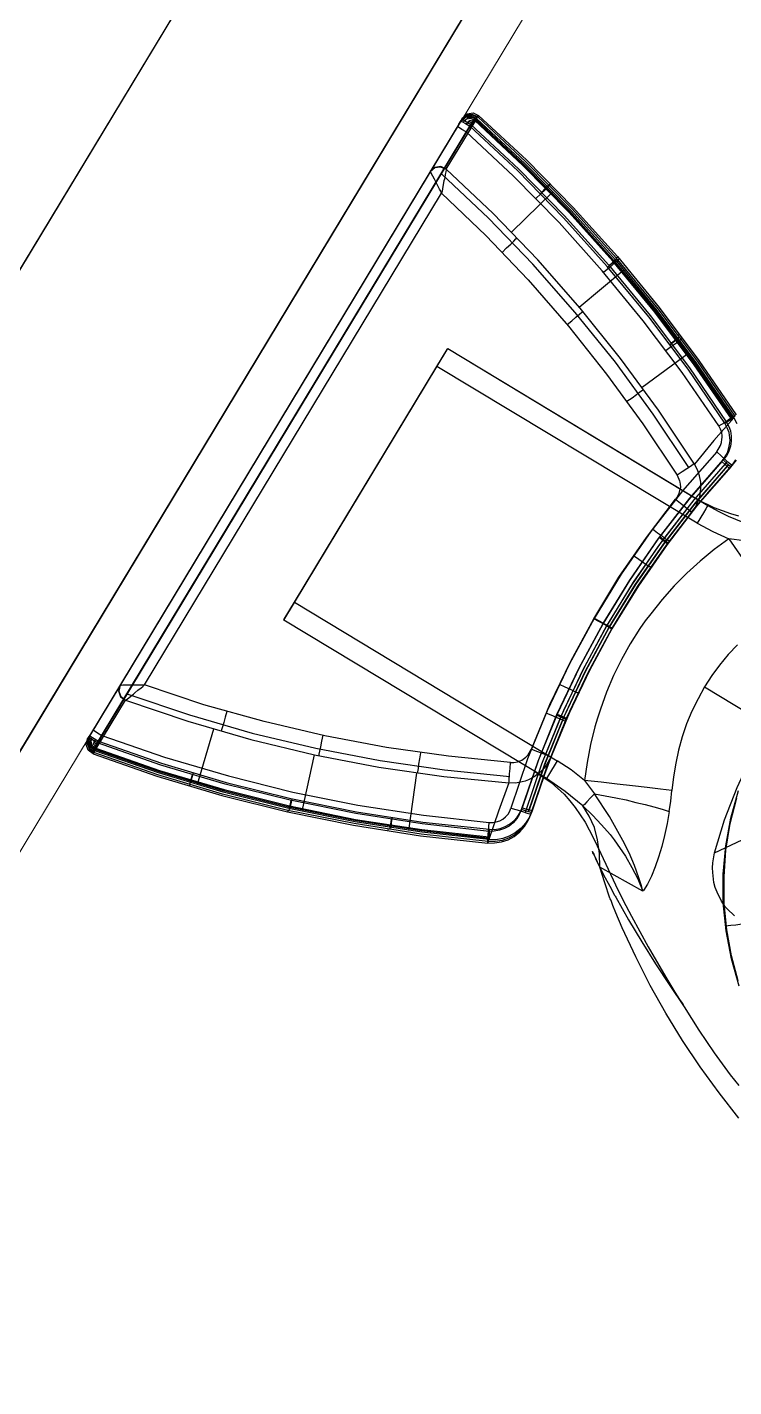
# Model space of a CAD drawing. Header units: centimetres. Extents: x 139057 to 200038, y 34824 to 80516.
# Drawn here: x 164662.9 to 164697, y 56677.5 to 56743.1 of the extents above; entities that cross this region are included whole.
import ezdxf

# ---------------------------------------------------------------- set-up
doc = ezdxf.new("R2010")
doc.units = ezdxf.units.CM
doc.header["$LTSCALE"] = 100
doc.linetypes.add('HIDDEN', pattern=[0.5, 0.25, -0.25])
doc.layers.add('410_STRUTTURE_001-AM_0', color=7, linetype='Continuous', lineweight=0)
doc.layers.add('437_RIVESTIMENTI_001-AM_0', color=13, linetype='Continuous', lineweight=0)
for name, color, linetype in [('_retini_strutture', 7, 'Continuous'), ('A-MCLS4-12', 61, 'Continuous'), ('A-SANITARI', 6, 'Continuous')]:
    doc.layers.add(name, color=color, linetype=linetype)

# ---------------------------------------------------------------- blocks, each defined once
blk = doc.blocks.new('hand')
at = {"layer": 'A-SANITARI', "color": 8, "linetype": 'HIDDEN', "ltscale": 5}
blk.add_circle((0, 0), 75, dxfattribs=at)

msp = doc.modelspace()

# ---------------------------------------------------------------- hatches: boundary and pattern name
at = {"layer": '_retini_strutture'}
msp.add_hatch(color=256, dxfattribs=at).paths.add_polyline_path([(164482.958, 56614.822), (164573.082, 56560.425), (164593.752, 56594.67), (164556.507, 56617.151), (164614.034, 56712.46, -0.002919), (164660.934, 56781.888), (164946.647, 56609.434), (164972.485, 56652.241), (165195.083, 56517.884), (165169.245, 56475.077), (165404.682, 56332.97), (165293.58, 56148.901), (165336.387, 56123.063), (165499.164, 56392.745), (165420.723, 56440.091), (165410.388, 56422.969), (164709.602, 56845.955, -0.009249), (164866.187, 57060.973), (165547.328, 56649.844), (165526.658, 56615.599), (165565.589, 56583.34), (165605.637, 56649.69), (164884.59, 57084.906, -0.013407), (165126.878, 57385.206), (165193.624, 57344.919), (165219.462, 57387.726), (165159.905, 57423.674, -0.00621), (165278.198, 57557.023), (165230.7, 57593.971, 0.042639)])

# ---------------------------------------------------------------- linework, layer by layer
at = {"layer": '410_STRUTTURE_001-AM_0', "elevation": 0}
msp.add_lwpolyline([(165230.877, 57593.719, 0.042634), (164483.094, 56614.601), (164573.214, 56560.2), (164593.886, 56594.445), (164559.641, 56615.116), (164617.196, 56710.463, -0.002917), (164664.073, 56779.85), (164929.678, 56619.519), (164818.651, 56435.438), (165075.668, 56280.13), (165186.86, 56464.162)], format="xyb", dxfattribs=at)
at = {"layer": '437_RIVESTIMENTI_001-AM_0'}
msp.add_line((164599.056, 56603.004, 0), (164694.662, 56761.385, 0), dxfattribs=at)
at = {"layer": '437_RIVESTIMENTI_001-AM_0', "elevation": 0}
msp.add_lwpolyline([(164612.58, 56594.841), (164613.874, 56596.985), (164602.489, 56603.853), (164695.51, 56757.953), (164926.246, 56618.671), (164833.224, 56464.571), (164707.187, 56540.652), (164705.895, 56538.512)], dxfattribs=at)
at = {"layer": 'A-MCLS4-12'}
for p, q in [((164588.783, 56609.206, 0), (164684.389, 56767.587, 0)), ((164599.056, 56603.004, 0), (164694.662, 56761.385, 0))]:
    msp.add_line(p, q, dxfattribs=at)
at = {"layer": 'A-MCLS4-12', "elevation": 0}
msp.add_lwpolyline([(164583.615, 56600.644), (164684.389, 56767.587), (164694.662, 56761.385), (164593.889, 56594.443)], close=True, dxfattribs=at)
at = {"layer": 'A-SANITARI', "elevation": 0, "flags": 128}
for points in [[(164683.844, 56738.647), (164683.886, 56738.716), (164684.098, 56738.91), (164684.383, 56738.945), (164684.65, 56738.823), (164686.975, 56736.663), (164689.212, 56734.386), (164691.339, 56732.024), (164693.351, 56729.563), (164695.267, 56727.007), (164697.07, 56724.388)], [(164683.844, 56738.647), (164683.9, 56738.614), (164684.274, 56738.388), (164684.441, 56738.571), (164684.552, 56738.692), (164684.608, 56738.753), (164684.342, 56738.876), (164684.056, 56738.841), (164683.844, 56738.647), (164665.847, 56708.832), (164665.774, 56708.555), (164665.876, 56708.285), (164666.109, 56708.107), (164666.136, 56708.185), (164666.201, 56708.354), (164666.276, 56708.573), (164665.902, 56708.799), (164665.847, 56708.832)], [(164683.794, 56738.564), (164665.897, 56708.915)], [(164666.017, 56708.144), (164666.059, 56708.213), (164684.274, 56738.388), (164684.399, 56738.596), (164684.533, 56738.817)], [(164684.483, 56738.734), (164666.092, 56708.268), (164666.067, 56708.227)], [(164683.794, 56738.564), (164683.849, 56738.53), (164684.016, 56738.43), (164684.224, 56738.305), (164666.326, 56708.656), (164669.371, 56707.593), (164672.477, 56706.664), (164675.603, 56705.892), (164678.768, 56705.248), (164681.966, 56704.754), (164685.176, 56704.404)], [(164684.056, 56738.028), (164683.848, 56738.153), (164683.682, 56738.253), (164683.627, 56738.287)], [(164683.677, 56738.37), (164683.702, 56738.412), (164683.727, 56738.453), (164683.777, 56738.536), (164683.802, 56738.578), (164683.819, 56738.605), (164683.853, 56738.661), (164683.886, 56738.716)], [(164686.195, 56707.626), (164686.348, 56707.628), (164686.517, 56707.659), (164686.659, 56707.705), (164686.734, 56707.736), (164686.804, 56707.788), (164686.934, 56707.879), (164686.982, 56707.927), (164687.037, 56707.987), (164687.204, 56708.265), (164687.493, 56708.147), (164687.74, 56708.055), (164687.959, 56707.979), (164688.092, 56707.918), (164688.142, 56707.907), (164687.661, 56706.609), (164687.23, 56705.3), (164688.013, 56707.569), (164688.901, 56709.792), (164689.931, 56711.968), (164691.072, 56714.077), (164692.332, 56716.133), (164693.708, 56718.1), (164695.173, 56719.994), (164696.741, 56721.808), (164696.694, 56721.855), (164696.558, 56721.975), (164696.375, 56722.142), (164696.515, 56722.341), (164696.648, 56722.563), (164696.679, 56722.677), (164696.718, 56722.804), (164696.766, 56723.04), (164696.769, 56723.17), (164696.764, 56723.287), (164696.726, 56723.537), (164696.685, 56723.656), (164696.635, 56723.762), (164696.522, 56723.981), (164694.747, 56726.584), (164692.85, 56729.109), (164690.844, 56731.548), (164688.744, 56733.894), (164686.535, 56736.153), (164684.224, 56738.305), (164684.399, 56738.501), (164684.519, 56738.637), (164684.558, 56738.67), (164684.291, 56738.793), (164684.006, 56738.758), (164683.794, 56738.564)], [(164684.535, 56738.665), (164684.297, 56738.771), (164684.025, 56738.727), (164683.822, 56738.547)], [(164684.577, 56738.734), (164684.339, 56738.84), (164684.075, 56738.81), (164683.872, 56738.63)], [(164696.836, 56724.189), (164695.047, 56726.8), (164693.145, 56729.347), (164691.125, 56731.795), (164689.011, 56734.148), (164686.788, 56736.416), (164684.463, 56738.576), (164684.274, 56738.671), (164684.069, 56738.644), (164683.905, 56738.497)], [(164684.513, 56738.659), (164684.33, 56738.732), (164684.125, 56738.705), (164683.969, 56738.572)], [(164697.014, 56724.327), (164695.22, 56726.96), (164693.309, 56729.494), (164691.284, 56731.964), (164689.156, 56734.325), (164686.933, 56736.593), (164684.608, 56738.753), (164684.65, 56738.823), (164684.641, 56738.809), (164684.611, 56738.789), (164684.535, 56738.665), (164684.488, 56738.618), (164684.455, 56738.562), (164684.399, 56738.501), (164684.293, 56738.357), (164684.171, 56738.185), (164684.056, 56738.028)], [(164684.352, 56738.454), (164684.196, 56738.51), (164684.057, 56738.405)], [(164684.402, 56738.537), (164684.238, 56738.579), (164684.107, 56738.488)], [(164684.274, 56738.388), (164686.585, 56736.236), (164688.794, 56733.977), (164690.908, 56731.623), (164692.914, 56729.184), (164694.811, 56726.659), (164696.586, 56724.056)], [(164696.855, 56724.253), (164695.067, 56726.863), (164693.156, 56729.397), (164691.15, 56731.836), (164689.022, 56734.198), (164686.814, 56736.458), (164684.488, 56738.618)], [(164684.505, 56738.645), (164686.822, 56736.472), (164689.044, 56734.204), (164691.159, 56731.85), (164693.178, 56729.402), (164695.081, 56726.855), (164696.869, 56724.244)], [(164696.236, 56723.852), (164694.466, 56726.432), (164692.588, 56728.927), (164690.602, 56731.335), (164688.53, 56733.664), (164686.34, 56735.893), (164684.056, 56738.028), (164666.494, 56708.933), (164669.511, 56707.887), (164672.589, 56706.974), (164675.692, 56706.197), (164678.83, 56705.57), (164681.992, 56705.078), (164685.166, 56704.731)], [(164668.546, 56711.362), (164668.487, 56711.359), (164668.443, 56711.348), (164668.335, 56711.357), (164667.863, 56711.358), (164667.782, 56711.35), (164667.63, 56711.348), (164667.499, 56711.351), (164667.419, 56711.343), (164667.369, 56711.354), (164667.31, 56711.068), (164667.398, 56710.807), (164667.631, 56710.629), (164667.661, 56710.648), (164667.731, 56710.701), (164667.948, 56710.872), (164668.017, 56710.925), (164668.073, 56710.986), (164668.22, 56711.105), (164668.39, 56711.229), (164668.468, 56711.295), (164668.546, 56711.362), (164682.863, 56735.081), (164682.839, 56735.133), (164682.828, 56735.178), (164682.769, 56735.27), (164682.549, 56735.686), (164682.518, 56735.761), (164682.449, 56735.898), (164682.386, 56736.012), (164682.355, 56736.087), (164682.322, 56736.126), (164682.547, 56736.311), (164682.82, 56736.355), (164683.086, 56736.232), (164683.083, 56736.196), (164683.069, 56736.11), (164683.043, 56735.974), (164683.018, 56735.838), (164683.004, 56735.752), (164682.976, 56735.674), (164682.939, 56735.488), (164682.908, 56735.28), (164682.886, 56735.18), (164682.875, 56735.13), (164682.863, 56735.081)], [(164683.086, 56736.232), (164682.828, 56736.368), (164682.534, 56736.319), (164682.322, 56736.126)], [(164694.784, 56721.855), (164693.065, 56724.424), (164691.245, 56726.921), (164689.309, 56729.318), (164687.259, 56731.652), (164685.119, 56733.87), (164682.871, 56736.002)], [(164682.863, 56735.081), (164684.995, 56733.038), (164687.046, 56730.892), (164688.988, 56728.661), (164690.822, 56726.345), (164692.57, 56723.948), (164694.217, 56721.479)], [(164686.228, 56733.201), (164688.234, 56735.147)], [(164688.132, 56735.511), (164688.102, 56735.491), (164688.015, 56735.411), (164687.857, 56735.242), (164687.645, 56735.048), (164687.409, 56734.813)], [(164687.993, 56735.405), (164687.954, 56735.372), (164687.821, 56735.245), (164687.631, 56735.057)], [(164688.043, 56735.489), (164687.988, 56735.428), (164687.854, 56735.3), (164687.695, 56735.131)], [(164688.057, 56735.48), (164688.104, 56735.527)], [(164685.786, 56732.22), (164685.992, 56732.436), (164686.196, 56732.615), (164686.346, 56732.77), (164686.449, 56732.878), (164686.51, 56732.917)], [(164691.439, 56731.908), (164691.408, 56731.888), (164691.314, 56731.794), (164691.136, 56731.656), (164690.924, 56731.462), (164690.669, 56731.257)], [(164691.267, 56731.841), (164691.228, 56731.808), (164691.08, 56731.689), (164690.877, 56731.509)], [(164691.331, 56731.916), (164691.261, 56731.864), (164691.114, 56731.745), (164690.941, 56731.584)], [(164691.284, 56731.964), (164691.345, 56732.002)], [(164689.504, 56729.579), (164691.651, 56731.382)], [(164688.922, 56728.739), (164689.147, 56728.925), (164689.342, 56729.091), (164689.506, 56729.237), (164689.623, 56729.337), (164689.684, 56729.376)], [(164694.496, 56728.078), (164694.465, 56728.058), (164694.365, 56727.987), (164694.187, 56727.848), (164693.956, 56727.685), (164693.686, 56727.489)], [(164694.29, 56728.051), (164694.237, 56728.026), (164694.098, 56727.921), (164693.89, 56727.763)], [(164694.34, 56728.134), (164694.279, 56728.095), (164694.14, 56727.99), (164693.954, 56727.838)], [(164694.282, 56728.225), (164694.338, 56728.286)], [(164675.257, 56714.494), (164675.282, 56714.535), (164675.775, 56715.353), (164688.438, 56707.709), (164688.02, 56707.016), (164687.945, 56706.892), (164687.919, 56706.85), (164675.257, 56714.494), (164683.16, 56727.586), (164695.698, 56720.018), (164695.673, 56719.976), (164695.598, 56719.851), (164695.489, 56719.671), (164695.179, 56719.159), (164682.641, 56726.727), (164683.135, 56727.545), (164683.16, 56727.586)], [(164683.16, 56727.586), (164695.241, 56720.294), (164695.158, 56720.344)], [(164692.53, 56725.729), (164694.788, 56727.372)], [(164675.775, 56715.353), (164682.641, 56726.727)], [(164691.793, 56725.04), (164692.046, 56725.209), (164692.254, 56725.367), (164692.424, 56725.491), (164692.554, 56725.582), (164692.602, 56725.629)], [(164696.13, 56722.611), (164694.484, 56720.731), (164692.955, 56718.762), (164691.52, 56716.698), (164690.219, 56714.573), (164689.028, 56712.381), (164687.962, 56710.114), (164687.014, 56707.793), (164686.209, 56705.425), (164686.514, 56705.336), (164686.769, 56705.257), (164686.988, 56705.182), (164687.116, 56705.142), (164687.166, 56705.131), (164687.193, 56705.209), (164687.059, 56704.893), (164686.892, 56704.616), (164686.661, 56704.358), (164686.397, 56704.14), (164686.094, 56703.982), (164685.78, 56703.869), (164685.441, 56703.809), (164685.108, 56703.821), (164681.876, 56704.166), (164678.65, 56704.677), (164675.462, 56705.315), (164672.309, 56706.103), (164669.181, 56707.028), (164666.109, 56708.107), (164666.067, 56708.038), (164669.139, 56706.958), (164672.267, 56706.034), (164675.434, 56705.238), (164678.622, 56704.599), (164681.848, 56704.088), (164685.094, 56703.735), (164685.422, 56703.745), (164685.752, 56703.792), (164686.08, 56703.896), (164686.369, 56704.062), (164686.633, 56704.281), (164686.864, 56704.538), (164687.04, 56704.829), (164687.166, 56705.131), (164687.96, 56707.449), (164688.874, 56709.714), (164689.92, 56711.918), (164691.072, 56714.077), (164692.363, 56716.152), (164693.75, 56718.169), (164695.254, 56720.097), (164696.86, 56721.943), (164696.827, 56721.982), (164696.725, 56722.063), (164696.556, 56722.222), (164696.345, 56722.406), (164696.13, 56722.611), (164696.305, 56722.902), (164696.361, 56723.058), (164696.381, 56723.216), (164696.395, 56723.302), (164696.387, 56723.382), (164696.371, 56723.543), (164696.31, 56723.693), (164696.236, 56723.852), (164696.511, 56724.026), (164696.742, 56724.189), (164696.925, 56724.305), (164697.039, 56724.369)], [(164697.014, 56724.327), (164696.944, 56724.275), (164696.791, 56724.178), (164696.586, 56724.056), (164696.713, 56723.828), (164696.79, 56723.612), (164696.828, 56723.362), (164696.83, 56723.115), (164696.813, 56722.993), (164696.796, 56722.871), (164696.712, 56722.638), (164696.659, 56722.518), (164696.592, 56722.408), (164696.439, 56722.217)], [(164696.522, 56723.981), (164696.744, 56724.131), (164696.897, 56724.227), (164696.95, 56724.252), (164697.102, 56723.972)], [(164696.375, 56722.142), (164694.777, 56720.309), (164693.296, 56718.387), (164691.925, 56716.398), (164690.657, 56714.328), (164689.499, 56712.191), (164688.452, 56709.987), (164687.533, 56707.745), (164686.747, 56705.44), (164686.989, 56705.37), (164687.166, 56705.32), (164687.23, 56705.3), (164687.096, 56704.984), (164686.906, 56704.702), (164686.697, 56704.45), (164686.419, 56704.24), (164686.13, 56704.074), (164685.816, 56703.961), (164685.478, 56703.901), (164685.145, 56703.913), (164681.912, 56704.257), (164678.7, 56704.76), (164675.499, 56705.407), (164672.345, 56706.195), (164669.217, 56707.119), (164666.159, 56708.19), (164666.201, 56708.26), (164667.631, 56710.629), (164670.628, 56709.613), (164673.665, 56708.725), (164676.743, 56708.001), (164679.839, 56707.399), (164682.968, 56706.946), (164686.109, 56706.638), (164686.129, 56706.702), (164686.127, 56706.855), (164686.144, 56707.071), (164686.172, 56707.338), (164686.195, 56707.626), (164683.199, 56707.923), (164680.205, 56708.35), (164677.237, 56708.913), (164674.308, 56709.603), (164671.41, 56710.408), (164668.546, 56711.362)], [(164686.719, 56705.363), (164687.514, 56707.681), (164688.427, 56709.946), (164689.482, 56712.163), (164690.657, 56714.328), (164691.933, 56716.411), (164693.321, 56718.428), (164694.833, 56720.37), (164696.439, 56722.217), (164696.622, 56722.05), (164696.758, 56721.93), (164696.805, 56721.883), (164695.207, 56720.049), (164693.734, 56718.141), (164692.354, 56716.138), (164691.072, 56714.077), (164689.937, 56711.946), (164688.899, 56709.756), (164687.98, 56707.513), (164687.193, 56705.209), (164687.13, 56705.228), (164686.952, 56705.279), (164686.719, 56705.363), (164686.613, 56705.124), (164686.488, 56704.917), (164686.312, 56704.72), (164686.118, 56704.554), (164685.898, 56704.441), (164685.659, 56704.358), (164685.401, 56704.306), (164685.154, 56704.304), (164685.128, 56704.074), (164685.114, 56703.893), (164685.108, 56703.821), (164685.094, 56703.735), (164685.089, 56703.757), (164685.092, 56703.888), (164685.117, 56704.118), (164685.166, 56704.731), (164685.333, 56704.725), (164685.502, 56704.755), (164685.666, 56704.808), (164685.811, 56704.891), (164685.95, 56704.996), (164686.069, 56705.131), (164686.153, 56705.27), (164686.209, 56705.425)], [(164697.028, 56722.221), (164696.936, 56722.068), (164696.741, 56721.808), (164695.817, 56720.778), (164694.917, 56719.695), (164693.539, 56717.881), (164692.257, 56716.008), (164691.064, 56714.063), (164689.99, 56712.065), (164689.013, 56710.008), (164688.142, 56707.907), (164687.988, 56707.621), (164687.905, 56707.483), (164687.807, 56707.353), (164687.593, 56707.123), (164687.462, 56707.032), (164687.331, 56706.94), (164687.051, 56706.788), (164686.901, 56706.728), (164686.745, 56706.689), (164686.429, 56706.635), (164686.109, 56706.638), (164685.609, 56705.277), (164685.145, 56703.913), (164685.147, 56703.949), (164685.17, 56704.143), (164685.176, 56704.404), (164685.437, 56704.398), (164685.687, 56704.436), (164685.934, 56704.532), (164686.14, 56704.654), (164686.349, 56704.811), (164686.516, 56704.994), (164686.65, 56705.216), (164686.747, 56705.44)], [(164696.644, 56722.149), (164695.03, 56720.289), (164693.518, 56718.347), (164692.108, 56716.325), (164690.823, 56714.227), (164689.662, 56712.055), (164688.607, 56709.837), (164687.677, 56707.544), (164686.897, 56705.218)], [(164687.052, 56705.256), (164687.838, 56707.561), (164688.757, 56709.803), (164689.79, 56712.015), (164690.947, 56714.152), (164692.216, 56716.222), (164693.609, 56718.216), (164695.099, 56720.152), (164696.697, 56721.985)], [(164696.633, 56721.911), (164695.057, 56720.083), (164693.584, 56718.175), (164692.207, 56716.208), (164690.947, 56714.152), (164689.798, 56712.029), (164688.768, 56709.853), (164687.872, 56707.616), (164687.088, 56705.348)], [(164687.204, 56708.265), (164688.087, 56710.416), (164689.089, 56712.514), (164690.21, 56714.559), (164691.415, 56716.554), (164692.744, 56718.474), (164694.139, 56720.316), (164694.386, 56720.129), (164694.604, 56719.96), (164694.782, 56719.815), (164694.884, 56719.734), (164694.917, 56719.695), (164695.104, 56719.942), (164695.235, 56720.221), (164695.291, 56720.377), (164695.325, 56720.527), (164695.356, 56720.829), (164695.362, 56720.995), (164695.36, 56721.148), (164695.297, 56721.451), (164695.203, 56721.734), (164695.051, 56722.015), (164694.998, 56721.99), (164694.868, 56721.899), (164694.684, 56721.783), (164694.462, 56721.633), (164694.217, 56721.479), (164694.333, 56721.201), (164694.349, 56721.134), (164694.371, 56721.045), (164694.374, 56720.893), (164694.36, 56720.807), (164694.34, 56720.743), (164694.306, 56720.593), (164694.236, 56720.446), (164694.139, 56720.316)], [(164697.069, 56722.195), (164696.86, 56721.943), (164696.805, 56721.883), (164697.014, 56722.135)], [(164694.707, 56719.879), (164693.306, 56718.059), (164692.016, 56716.173), (164690.814, 56714.214), (164689.732, 56712.202), (164688.747, 56710.131), (164687.867, 56708.016)], [(164695.213, 56720.31), (164695.282, 56720.269), (164695.393, 56720.202), (164695.532, 56720.118), (164695.615, 56720.068), (164695.698, 56720.018)], [(164695.241, 56720.294), (164695.995, 56719.914), (164696.785, 56719.626), (164697.176, 56719.522)], [(164695.698, 56720.018), (164696.191, 56719.739), (164696.687, 56719.496), (164697.735, 56719.071), (164697.699, 56718.98), (164697.635, 56718.811), (164697.551, 56718.578), (164697.464, 56718.309), (164696.709, 56718.405), (164697.622, 56717.098), (164698.053, 56716.498), (164698.457, 56715.914), (164698.808, 56715.399), (164699.134, 56714.938)], [(164695.179, 56719.159), (164695.939, 56718.757), (164696.709, 56718.405), (164696, 56717.888), (164695.324, 56717.332), (164694.69, 56716.751), (164694.075, 56716.139), (164693.493, 56715.489), (164692.945, 56714.799), (164692.677, 56714.45), (164692.424, 56714.093), (164691.958, 56713.353), (164691.534, 56712.588), (164691.16, 56711.812), (164690.814, 56711.019), (164690.523, 56710.193), (164690.381, 56709.769), (164690.26, 56709.35), (164690.047, 56708.496), (164689.884, 56707.63), (164689.757, 56706.762), (164689.114, 56707.263), (164688.438, 56707.709)], [(164693.031, 56718.887), (164693.277, 56718.7), (164693.518, 56718.536), (164693.681, 56718.399), (164693.806, 56718.324), (164693.839, 56718.285)], [(164693.354, 56718.484), (164693.559, 56718.322), (164693.703, 56718.216), (164693.759, 56718.183)], [(164693.393, 56718.517), (164693.584, 56718.364), (164693.728, 56718.258), (164693.784, 56718.224)], [(164692.948, 56717.028), (164692.906, 56717.053), (164692.782, 56717.128), (164692.596, 56717.259), (164692.369, 56717.415), (164692.114, 56717.588)], [(164691.064, 56714.063), (164691.022, 56714.088), (164690.911, 56714.155), (164690.717, 56714.272), (164690.474, 56714.4), (164690.21, 56714.559)], [(164690.227, 56714.587), (164690.499, 56714.442), (164690.734, 56714.3), (164690.928, 56714.183), (164691.047, 56714.13), (164691.089, 56714.105)], [(164690.651, 56714.35), (164690.881, 56714.23), (164691.033, 56714.138), (164691.089, 56714.105)], [(164696.019, 56703.265), (164696.509, 56704.859), (164697.113, 56706.423), (164697.822, 56707.942), (164698.628, 56709.402), (164699.553, 56710.81), (164700.567, 56712.145), (164701.661, 56713.394), (164702.852, 56714.584)], [(164697.123, 56713.297), (164696.686, 56712.824), (164696.269, 56712.32), (164695.887, 56711.813), (164695.539, 56711.267), (164699.847, 56708.666)], [(164667.369, 56711.354), (164667.296, 56711.076), (164667.39, 56710.793), (164667.631, 56710.629)], [(164689.446, 56710.976), (164689.396, 56710.987), (164689.277, 56711.04), (164689.074, 56711.143), (164688.822, 56711.258), (164688.542, 56711.389)], [(164667.734, 56710.925), (164670.718, 56709.918), (164673.74, 56709.039), (164676.797, 56708.309), (164679.901, 56707.721), (164683.008, 56707.263), (164686.149, 56706.955)], [(164695.539, 56711.267), (164695.232, 56710.696), (164694.93, 56710.103), (164694.671, 56709.485), (164694.461, 56708.856), (164694.287, 56708.223), (164694.149, 56707.588), (164694.039, 56706.936), (164693.965, 56706.281), (164693.411, 56706.333), (164692.778, 56706.412), (164692.073, 56706.497), (164691.332, 56706.585), (164690.556, 56706.676), (164689.757, 56706.762), (164690.235, 56706.114), (164690.743, 56706.015), (164691.272, 56705.922), (164691.758, 56705.818), (164692.235, 56705.701), (164692.684, 56705.599), (164693.103, 56705.479), (164693.494, 56705.375), (164693.841, 56705.26), (164693.917, 56705.763), (164693.965, 56706.281)], [(164672.517, 56710.08), (164672.43, 56709.811), (164672.365, 56709.548), (164672.298, 56709.342), (164672.251, 56709.201), (164672.245, 56709.129)], [(164687.917, 56710.008), (164688.205, 56709.891), (164688.457, 56709.777), (164688.654, 56709.696), (164688.787, 56709.634), (164688.837, 56709.623)], [(164688.424, 56709.91), (164688.649, 56709.812), (164688.81, 56709.734), (164688.874, 56709.714)], [(164688.436, 56709.96), (164688.66, 56709.862), (164688.835, 56709.776), (164688.899, 56709.756)], [(164666.494, 56708.933), (164666.407, 56708.759), (164666.363, 56708.653), (164666.312, 56708.57), (164666.234, 56708.409), (164666.206, 56708.332), (164666.173, 56708.276), (164666.153, 56708.213), (164666.12, 56708.157), (164666.078, 56708.088), (164666.067, 56708.038), (164665.834, 56708.216), (164665.732, 56708.486), (164665.805, 56708.763), (164665.822, 56708.791), (164665.872, 56708.874), (164665.897, 56708.915), (164665.914, 56708.943)], [(164665.805, 56708.763), (164665.847, 56708.832)], [(164665.874, 56708.816), (164665.81, 56708.552), (164665.906, 56708.305), (164666.111, 56708.143)], [(164665.897, 56708.915), (164665.952, 56708.882), (164666.326, 56708.656), (164666.234, 56708.409), (164666.17, 56708.24), (164666.159, 56708.19), (164665.926, 56708.369), (164665.824, 56708.638), (164665.897, 56708.915)], [(164665.925, 56708.899), (164665.86, 56708.635), (164665.948, 56708.374), (164666.153, 56708.213)], [(164685.12, 56703.966), (164681.896, 56704.324), (164678.683, 56704.826), (164675.496, 56705.465), (164672.343, 56706.253), (164669.223, 56707.191), (164666.156, 56708.249), (164665.998, 56708.363), (164665.927, 56708.557), (164665.971, 56708.757)], [(164666.008, 56708.849), (164665.954, 56708.635), (164666.026, 56708.441), (164666.198, 56708.318), (164669.27, 56707.238), (164672.384, 56706.323), (164675.538, 56705.534), (164678.717, 56704.882), (164681.915, 56704.388), (164685.148, 56704.043)], [(164666.064, 56709.193), (164666.12, 56709.159), (164666.286, 56709.059), (164666.494, 56708.933)], [(164666.16, 56708.757), (164666.132, 56708.585), (164666.254, 56708.473)], [(164671.876, 56709.238), (164671.089, 56706.556)], [(164677.137, 56708.935), (164677.078, 56708.65), (164677.027, 56708.378), (164676.974, 56708.164), (164676.949, 56708.028), (164676.943, 56707.956)], [(164666.11, 56708.673), (164666.09, 56708.515), (164666.204, 56708.39)], [(164666.173, 56708.276), (164669.231, 56707.205), (164672.351, 56706.267), (164675.491, 56705.487), (164678.678, 56704.849), (164681.89, 56704.346), (164685.1, 56703.996)], [(164685.154, 56704.304), (164681.93, 56704.662), (164678.731, 56705.157), (164675.566, 56705.801), (164672.427, 56706.581), (164669.335, 56707.502), (164666.276, 56708.573)], [(164681.848, 56708.096), (164681.802, 56707.802), (164681.76, 56707.544), (164681.729, 56707.336), (164681.709, 56707.177), (164681.703, 56707.105)], [(164676.721, 56707.996), (164676.134, 56705.269)], [(164670.711, 56706.557), (164670.739, 56706.635), (164670.79, 56706.813), (164670.865, 56707.032)], [(164670.762, 56706.641), (164670.773, 56706.69), (164670.823, 56706.868), (164670.902, 56707.123)], [(164681.653, 56707.116), (164681.266, 56704.345)], [(164687.919, 56706.85), (164687.504, 56707.101), (164687.421, 56707.151), (164687.407, 56707.159), (164687.379, 56707.176), (164687.393, 56707.168), (164687.462, 56707.126)], [(164687.462, 56707.126), (164688.144, 56706.658), (164688.767, 56706.093), (164689.046, 56705.773), (164689.179, 56705.617), (164689.303, 56705.447), (164689.784, 56704.741), (164690.177, 56704.013), (164690.544, 56703.243), (164691.25, 56701.721), (164691.625, 56700.965), (164692.023, 56700.214), (164692.827, 56698.727), (164693.669, 56697.273), (164694.106, 56696.556), (164694.338, 56696.189), (164694.463, 56696.02), (164694.507, 56695.936), (164694.565, 56695.845)], [(164697.201, 56690.473), (164696.238, 56691.696), (164695.329, 56692.945), (164694.472, 56694.218), (164693.676, 56695.531), (164692.919, 56696.876), (164692.223, 56698.26), (164691.572, 56699.655), (164691.266, 56700.369), (164691.128, 56700.736), (164691.048, 56700.916), (164691.026, 56701.005), (164690.993, 56701.044), (164690.982, 56701.088), (164690.729, 56701.827), (164690.497, 56702.572), (164690.485, 56703.241), (164690.384, 56703.888), (164690.236, 56704.487), (164689.982, 56705.038), (164689.673, 56705.527), (164688.828, 56706.226), (164687.919, 56706.85)], [(164670.725, 56706.549), (164670.706, 56706.485)], [(164693.841, 56705.26), (164693.736, 56704.681), (164693.618, 56704.109), (164693.481, 56703.568), (164693.324, 56703.058), (164693.156, 56702.592), (164692.983, 56702.149), (164692.785, 56701.758), (164692.676, 56701.578), (164692.626, 56701.495), (164692.601, 56701.453), (164692.579, 56701.448), (164692.562, 56701.42), (164692.485, 56701.731), (164692.381, 56702.059), (164692.16, 56702.664), (164691.904, 56703.273), (164691.603, 56703.87), (164690.954, 56705.018), (164690.235, 56706.114), (164690.037, 56705.912), (164689.87, 56705.729), (164689.751, 56705.593), (164689.673, 56705.527), (164690.146, 56705.09), (164690.581, 56704.62), (164690.993, 56704.144), (164691.184, 56703.897), (164691.731, 56703.112), (164692.043, 56702.565), (164692.333, 56702.012), (164692.562, 56701.42), (164690.497, 56702.572), (164690.373, 56702.836), (164690.304, 56702.972), (164690.249, 56703.1), (164690.186, 56703.214), (164690.161, 56703.267), (164690.15, 56703.311), (164690.136, 56703.319), (164690.144, 56703.333), (164690.155, 56703.289), (164690.175, 56703.258), (164690.199, 56703.205), (164690.224, 56703.153), (164690.279, 56703.025), (164690.404, 56702.761), (164690.542, 56702.488), (164690.671, 56702.202), (164690.97, 56701.663), (164691.121, 56701.382), (164691.191, 56701.246), (164691.21, 56701.215), (164691.229, 56701.185), (164691.268, 56701.124), (164691.878, 56700.037), (164692.519, 56698.969), (164693.169, 56697.916), (164693.863, 56696.873), (164694.565, 56695.845), (164695.267, 56694.721), (164696.008, 56693.631), (164696.779, 56692.561), (164697.188, 56692.049)], [(164697.207, 56696.839), (164696.833, 56698.161), (164696.584, 56699.503), (164696.446, 56700.871), (164696.439, 56702.237), (164696.562, 56703.599), (164696.807, 56704.944), (164697.174, 56706.273)], [(164675.512, 56705.304), (164675.54, 56705.382), (164675.568, 56705.554), (164675.616, 56705.789)], [(164675.549, 56705.395), (164675.56, 56705.445), (164675.61, 56705.623), (164675.666, 56705.872)], [(164697.169, 56697.089), (164696.844, 56698.306), (164696.617, 56699.558), (164696.493, 56700.824), (164696.48, 56702.117), (164696.575, 56703.402), (164696.778, 56704.678), (164697.095, 56705.923)], [(164675.462, 56705.315), (164675.448, 56705.229)], [(164680.383, 56704.386), (164680.389, 56704.458), (164680.426, 56704.644), (164680.451, 56704.874)], [(164680.42, 56704.478), (164680.431, 56704.528), (164680.459, 56704.7), (164680.488, 56704.966)], [(164680.275, 56704.395), (164680.256, 56704.331)], [(164696.983, 56700.226), (164696.639, 56700.565), (164696.559, 56700.652), (164696.487, 56700.752), (164696.357, 56700.944), (164696.145, 56701.374), (164696.054, 56701.599), (164695.993, 56701.844), (164695.936, 56702.313), (164695.926, 56702.546), (164695.938, 56702.785), (164696.019, 56703.265), (164697.634, 56704.029)], [(164698.003, 56699.912), (164697.329, 56699.828), (164697.24, 56699.806), (164697.056, 56699.784), (164696.815, 56699.76), (164696.551, 56699.73)]]:
    msp.add_lwpolyline(points, dxfattribs=at)
msp.add_lwpolyline([(164696.95, 56724.252), (164695.984, 56723.153), (164695.051, 56722.015), (164693.326, 56724.606), (164691.493, 56727.112), (164689.551, 56729.531), (164687.501, 56731.865), (164685.347, 56734.091), (164683.086, 56736.232), (164684.558, 56738.67), (164686.883, 56736.51), (164689.106, 56734.242), (164691.234, 56731.88), (164693.245, 56729.419), (164695.147, 56726.871)], close=True, dxfattribs=at)

# ---------------------------------------------------------------- block references
at = {"layer": 'A-SANITARI', "xscale": -1, "rotation": 238.8829914155343}
msp.add_blockref('hand', (164747.408, 56617.139, 0), dxfattribs=at)

doc.saveas('drawing.dxf')
